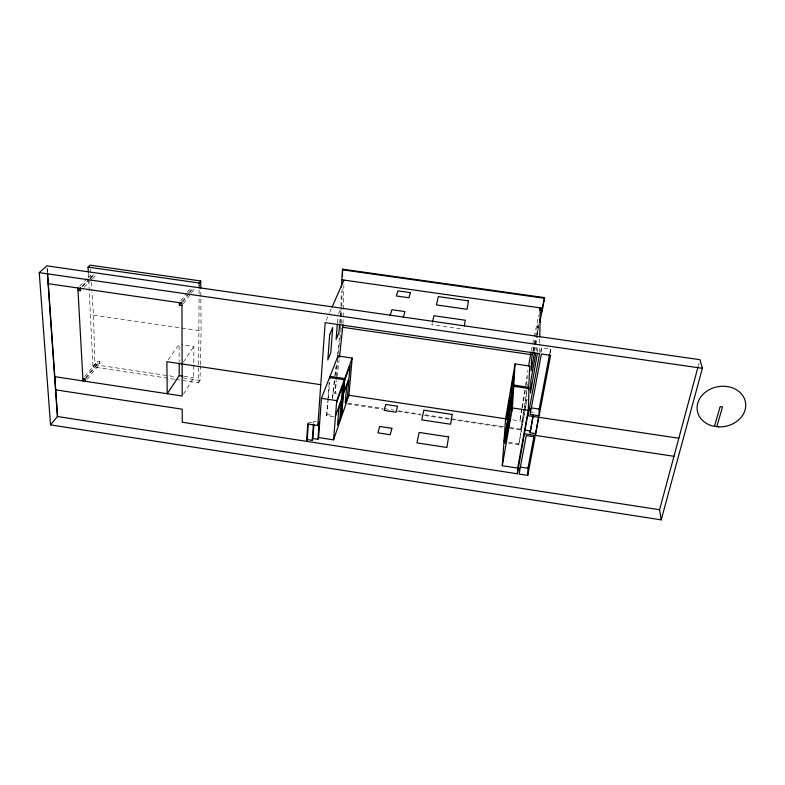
<?xml version="1.0" encoding="UTF-8"?>
<svg xmlns="http://www.w3.org/2000/svg" width="785" height="785" viewBox="0 0 785 785"><rect width="100%" height="100%" fill="white"/><g stroke="black" fill="none" stroke-linecap="round" stroke-linejoin="round"><path stroke-width="0.59" stroke-dasharray="3.92 2.94" d="M183.484 393.991L193.738 377.801L193.846 346.479L181.364 344.625M191.206 293.207L194.052 289.429L194.062 287.055M175.761 379.41L198.556 382.844L198.664 365.8M198.664 364.583L199.096 295.189M199.096 293.973L199.125 289.106M541.395 351.915L541.444 347.784L550.57 349.099L550.589 353.24M539.55 352.524L539.678 344.222M539.697 343.035L539.776 338.286M340.523 329.268L340.621 324.431M340.651 323.224L340.788 315.982M340.818 314.775L340.965 307.524M340.984 306.317L341.279 291.824M341.475 323.489L341.799 307.798M341.818 306.592L342.191 288.488M537.382 352.141L537.499 346.156M537.725 334.577L537.951 323.528L535.586 336.579M198.556 382.844L200.018 380.489L200.332 365.977M200.361 364.77L201.097 330.907L200.774 289.498M343.006 323.567L343.3 310.281M343.33 309.074L343.869 284.926M509.769 428.365L520.651 430.003L527.373 387.211M508.464 443.368L518.728 444.918L524.684 411.291M333.89 416.874L326.668 415.775L327.747 401.439M327.845 400.242L329.19 382.315M326.668 415.775L328.297 399.035M328.385 397.838L329.563 382.324M337.393 323.135L337.844 317.297M332.3 398.309L334.636 377.251M339.66 322.949L340.042 318.092M340.14 316.875L340.71 309.594M336.274 377.585L335.038 393.197L336.52 381.196M336.363 376.388L337.795 358.372M334.783 376.054L335.96 366.458M337.285 355.654L339.934 334.067M332.624 398.407L334.852 380.283M335.45 375.446L337.089 362.15M338.129 353.692L339.768 340.396M339.915 339.189L341.406 327.11M337.108 376.398L339.179 359.599M521.78 408.818L519.856 420.917L522.005 408.995M521.976 407.601L525.243 387.034M525.44 385.827L527.942 370.098M527.569 386.014L527.952 383.61M520.651 430.003L523.781 411.595M523.978 410.378L526.872 392.235M522.221 407.798L525.45 389.919M526.313 385.15L527.814 376.81M533.015 350.826L535.37 337.766M534.663 351.454L537.293 336.991M524.9 410.094L526.863 399.32M518.728 444.918L525.283 408.956M525.508 407.758L527.039 399.369M536.253 350.856L537.117 346.126M540.561 352.583L541.444 347.784M549.883 352.7L550.57 349.099M531.308 350.826L534.035 337.707M534.291 336.51L538.765 315.04M533.29 351.258L536.557 335.764M536.812 334.567L538.814 325.039M533.731 351.18L536.498 338.06M536.744 336.863L538.755 327.325M432.378 322.498L431.858 324.745L463.778 329.347M698.385 365.555L699.023 363.21M313.46 423.007L314.137 421.26L317.169 421.722M338.482 313.863L339.876 310.575M326.158 320.408L329.131 313.696M329.622 312.567L331.604 308.093M183.415 362.022L193.846 346.479M168.245 359.756L179.098 344.291L179.166 362.366M183.386 303.618L190.5 294.159M182.669 302.127L189.077 293.649M189.784 292.707L192.639 288.939M182.208 301.352L187.939 293.786M188.655 292.844L191.52 289.066L194.052 289.429M180.766 300.812L186.506 293.276M187.222 292.334L190.088 288.566M86.988 379.469L99.95 363.69L99.852 361.522L97.458 361.169L84.417 376.878M85.3 378.164L97.566 363.337L97.458 361.169M86.105 378.174L99.852 361.522M174.564 379.233L93.003 366.938L94.897 364.662L93.503 315.099L91.914 291.951M83.985 287.349L91.649 279.607M92.502 278.753L95.907 275.309L93.405 274.946L89.981 278.39M82.15 286.643L88.98 279.784M89.824 278.93L94.092 274.652M82.278 286.123L89.127 279.244M79.579 286.27L87.292 278.567M88.156 277.713L92.434 273.435M93.503 315.099L201.097 330.907M531.406 412.586L533.535 412.9M332.722 392.843L337.354 393.54M512.723 419.847L522.231 421.27M97.566 363.337L99.95 363.69M184.063 376.339L193.738 377.801M94.897 364.662L175.85 376.849M183.101 377.938L200.018 380.489M348.02 403.186L383.041 408.455M384.248 408.642L393.903 410.094M398.731 410.82L420.466 414.097M425.293 414.823L503.784 426.638M509.818 427.55L520.681 429.189M347.755 403.961L382.825 409.24M397.328 411.428L449.314 419.259M450.521 419.435L503.725 427.452M327.129 414.549L333.134 415.461M508.552 442.053L518.797 443.613M308.407 422.242L312.45 422.86M90.324 268.794L91.158 280.981M91.246 282.198L91.825 290.725M47.198 268.264L47.453 271.826M47.021 268.293L47.277 271.944M88.362 273.18L93.003 366.938"/><path stroke-width="1.18" d="M199.135 287.889L199.164 283.012L200.705 280.971L90.069 265.134L88.057 267.086L88.303 271.963M539.766 322.557L544.594 297.623L342.584 269.176L341.377 286.996M539.786 337.099L540.257 307.887L539.756 310.271M539.089 415.775L550.599 355.32L541.365 353.976L530.16 414.441L539.089 415.775L539.187 409.073L549.657 353.898M342.437 276.418L342.584 269.176M538.598 416.698L535.35 435.39L538.795 417.296M537.352 353.338L530.483 392.932L530.866 380.391L535.821 353.221M342.976 324.774L339.473 357.204M535.39 433.555L530.111 432.761L533.084 415.304M527.736 475.376L535.066 436.882L526.244 435.557L519.111 474.052L527.736 475.376L527.962 468.243L534.075 435.999M530.258 411.095L530.326 408.867M678.829 438.226L528.099 415.697L528.217 412.105L517.384 473.787L182.267 422.232L182.228 409.201L55.549 389.831M517.649 468.086L528.276 410.329L529.002 388.575L513.704 386.318L503.911 442.671L502.272 465.721L517.649 468.086L517.384 473.787M528.609 389.743L529.747 366.075L515.058 363.936L505.599 418.778L503.999 441.366L513.783 385.092L515.058 363.936M519.268 470.49L519.366 468.125M511.486 413.136L512.546 395.925L510.25 409.113L509.131 426.589M512.899 390.135L513.881 374.2L511.663 387.044L510.623 403.225M502.272 465.721L512.399 407.964L513.704 386.318M307.269 439.561L312.273 440.336L312.95 438.55L317.945 439.315L319.181 422.036L317.846 425.548L307.71 423.998L306.572 441.356L307.269 439.561L308.328 423.4M312.273 440.336L313.382 424.165M312.95 438.55L313.902 424.724M317.846 425.548L325.167 322.655L539.53 353.711L528.099 415.697M318.602 437.549L321.418 398.338L329.553 377.536L344.301 379.724L341.112 417.973L333.566 439.845L318.602 437.549L317.945 439.315M329.837 378.743L330.014 376.358L337.982 355.978L352.171 358.058L348.942 395.277L341.544 416.737L344.733 378.547L352.171 358.058M337.295 324.303L336.127 339.493L338.904 332.663L339.571 324.166M337.795 358.372L337.982 355.978M333.566 439.845L336.716 400.644L344.301 379.724M528.521 366.467L531.053 352.023M464.347 325.922L465.279 320.231L433.928 315.737L432.633 321.369M532.799 352.014L531.514 359.137L531.16 370.736L534.448 352.661M530.111 432.761L533.26 415.893M539.57 321.457L540.07 319.073M541.326 313.117L544.594 297.623M661.206 519.866L702.389 368.312L699.965 359.697L46.855 265.86L39.25 272.65L50.544 424.881L661.206 519.866L659.577 509.74L698.071 366.732M714.468 426.353L720.13 406.61L722.494 406.954L716.803 426.697M403.304 317.12L404.903 311.586L391.941 309.722L390.184 315.236M335.47 416.119L341.455 399.28L342.535 386.289L336.529 402.872M343.477 393.609L349.031 378.007L350.11 365.349L344.556 380.715M332.094 306.974L343.977 280.098M179.176 363.563L179.225 375.613L167.225 393.736L166.881 361.689L320.751 384.699M181.963 305.512L179.343 305.129L181.492 302.294M50.544 424.881L57.413 416.501L47.365 273.16M84.535 379.096L83.004 380.951L77.862 287.977M80.57 287.84L78 290.411L80.58 290.793L80.453 288.35M342.299 269.814L544.594 298.31M341.524 279.745L542.788 308.24M88.057 267.086L199.164 283.012M39.25 272.65L702.389 368.312M48.278 283.689L181.953 303.069L182.198 396.013L54.793 376.663M342.613 327.276L531.327 354.653M513.783 385.092L529.041 387.348M330.014 376.358L344.733 378.547M531.465 407.925L539.187 409.073M512.399 407.964L528.276 410.329M348.942 395.277L505.599 418.778M179.225 375.613L182.856 376.162M321.418 398.338L336.716 400.644M524.9 430.141L530.16 430.926M524.753 433.791L673.962 456.301M82.876 378.733L85.339 379.106L85.457 381.324M520.484 467.095L527.962 468.243M57.413 416.501L659.577 509.74M47.532 273.013L57.58 416.531M200.705 280.971L200.764 288.281M179.333 302.696L179.343 305.129M508.533 418.974L508.081 425.921L505.069 443.172L505.55 436.087L508.533 418.974M510.005 396.661L509.583 403.097L506.668 419.906L510.005 396.661M329.68 334.685L327.816 359.923L330.809 352.553L332.693 327.571L329.68 334.685M338.924 408.063L337.521 425.195L339.876 418.434L341.279 401.429L338.924 408.063M346.666 386.249L345.243 402.95L347.421 396.67L348.844 380.097L346.666 386.249M448.588 436.921L446.891 447.47L416.953 442.897L419.141 432.447L448.588 436.921M452.199 414.441L450.629 424.224L421.79 419.877L423.822 410.182L452.199 414.441M468.478 300.871L467.085 309.29L436.411 304.923L438.324 296.602L468.478 300.871M391.892 428.306L390.243 434.743L377.928 432.859L379.704 426.461L391.892 428.306M397.544 406.228L396.013 412.203L384.15 410.408L385.798 404.461L397.544 406.228M410.408 292.638L408.916 297.75L396.317 295.965L397.926 290.872L410.408 292.638M718.717 426.873L712.613 425.97A24.463 20.174 -10.2 0 1 704.587 392.863A24.463 20.174 -10.2 0 1 744.465 398.78A24.463 20.174 -10.2 0 1 718.717 426.873"/></g></svg>
